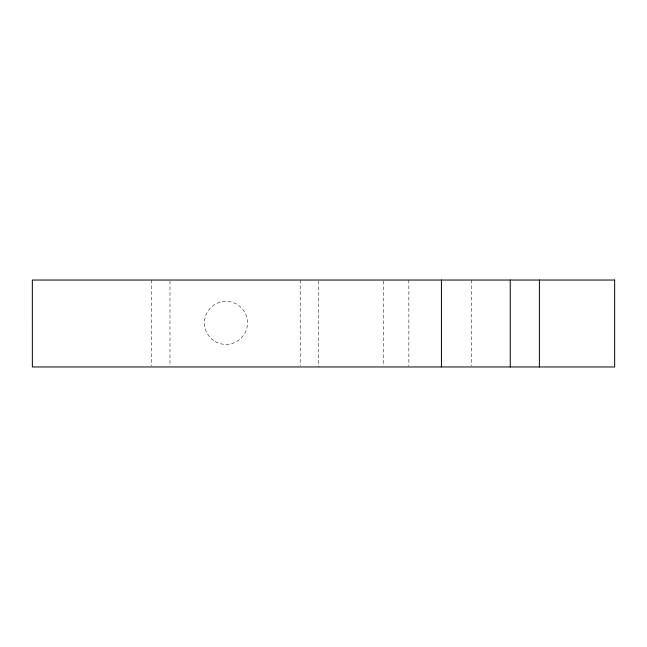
<?xml version="1.0" encoding="UTF-8"?>
<svg xmlns="http://www.w3.org/2000/svg" width="647" height="647" viewBox="0 0 647 647"><rect width="100%" height="100%" fill="white"/><g stroke="black" fill="none" stroke-linecap="round" stroke-linejoin="round"><path stroke-width="0.49" stroke-dasharray="3.23 2.43" d="M471.477 280.038L471.477 365.951M408.847 280.038L408.847 365.951M383.453 281.049L383.453 365.951M318.259 281.049L318.259 366.962M300.2 280.038L300.2 365.951M169.983 281.049L169.983 365.951M151.705 280.038L151.705 365.951M215.192 341.519A21.521 21.521 0 0 0 247.477 322.877A21.521 21.521 0 0 0 215.192 304.236A21.521 21.521 0 0 0 215.192 341.519"/><path stroke-width="0.97" d="M539.396 280.038L539.396 366.962M510.257 280.038L510.257 366.962M441.44 280.038L441.432 366.962M614.65 280.038L32.35 280.038L32.358 366.962L614.65 366.962L614.65 280.038"/></g></svg>
